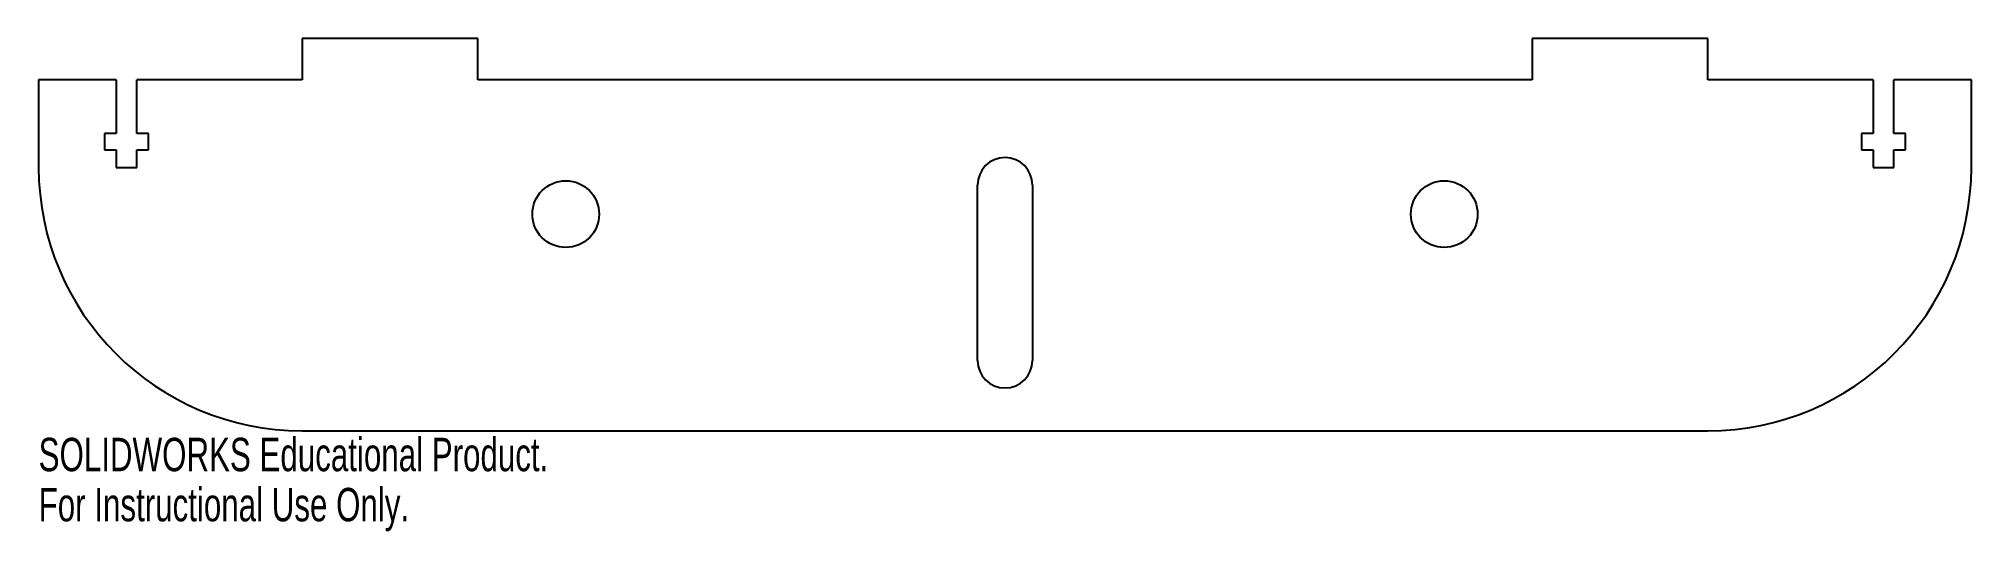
# Model space of a CAD drawing. Header units: inches. Extents: x -5.5 to 5.5, y -1.6 to 1.2.
import ezdxf

# ---------------------------------------------------------------- set-up
doc = ezdxf.new("R2010")
doc.units = ezdxf.units.IN
doc.header["$MEASUREMENT"] = 0
doc.styles.add('SLDTEXTSTYLE0', font='TXT', dxfattribs={"width": 0.7})

msp = doc.modelspace()

# ---------------------------------------------------------------- linework, layer by layer
at = {"color": 7, "linetype": 'Continuous', "lineweight": 25}
for p, q in [((-4, 1.234), (-4, 1)), ((-3, 1.234), (-4, 1.234)), ((-3, 1), (-3, 1.234)), ((3, 1.234), (3, 1)), ((4, 1.234), (3, 1.234)), ((4, 1), (4, 1.234)), ((-5.5, 1), (-5.5, 0.5)), ((-5.058, 1), (-5.5, 1)), ((-5.058, 1), (-5.058, 0.69375)), ((-4.942, 0.69375), (-4.942, 1)), ((-4, 1), (-4.942, 1)), ((3, 1), (-3, 1)), ((4.942, 1), (4, 1)), ((4.942, 1), (4.942, 0.69375)), ((5.058, 0.69375), (5.058, 1)), ((5.5, 1), (5.058, 1)), ((5.5, 0.5), (5.5, 1)), ((-5.058, 0.69375), (-5.125, 0.69375)), ((-5.125, 0.69375), (-5.125, 0.6)), ((-4.875, 0.69375), (-4.942, 0.69375)), ((-4.875, 0.6), (-4.875, 0.69375)), ((4.942, 0.69375), (4.875, 0.69375)), ((4.875, 0.69375), (4.875, 0.6)), ((5.125, 0.69375), (5.058, 0.69375)), ((5.125, 0.6), (5.125, 0.69375)), ((-5.125, 0.6), (-5.058, 0.6)), ((-5.058, 0.6), (-5.058, 0.5)), ((-4.942, 0.5), (-4.942, 0.6)), ((-4.942, 0.6), (-4.875, 0.6)), ((4.875, 0.6), (4.942, 0.6)), ((4.942, 0.6), (4.942, 0.5)), ((5.058, 0.5), (5.058, 0.6)), ((5.058, 0.6), (5.125, 0.6)), ((-5.058, 0.5), (-4.942, 0.5)), ((4.942, 0.5), (5.058, 0.5)), ((-0.15625, -0.6), (-0.15625, 0.4)), ((0.15625, 0.4), (0.15625, -0.6)), ((-4, -1), (4, -1))]:
    msp.add_line(p, q, dxfattribs=at)
for centre in [(-2.5, 0.234), (2.5, 0.234)]:
    msp.add_circle(centre, 0.19, dxfattribs=at)
for centre, radius, start, end in [((0, 0.4), 0.15625, 0, 180), ((-4, 0.5), 1.5, 180, 270), ((4, 0.5), 1.5, 270, 0), ((0, -0.6), 0.15625, 180, 0)]:
    msp.add_arc(centre, radius, start, end, dxfattribs=at)

# ---------------------------------------------------------------- texts
at = {"color": 7, "linetype": 'Continuous', "char_height": 0.1903, "attachment_point": 1, "style": 'SLDTEXTSTYLE0'}
for s, insert in [('SOLIDWORKS Educational Product.', (-5.5, -1.04014)), ('For Instructional Use Only.', (-5.5, -1.32559))]:
    msp.add_mtext(s, dxfattribs=dict(at, insert=insert))

doc.saveas('drawing.dxf')
